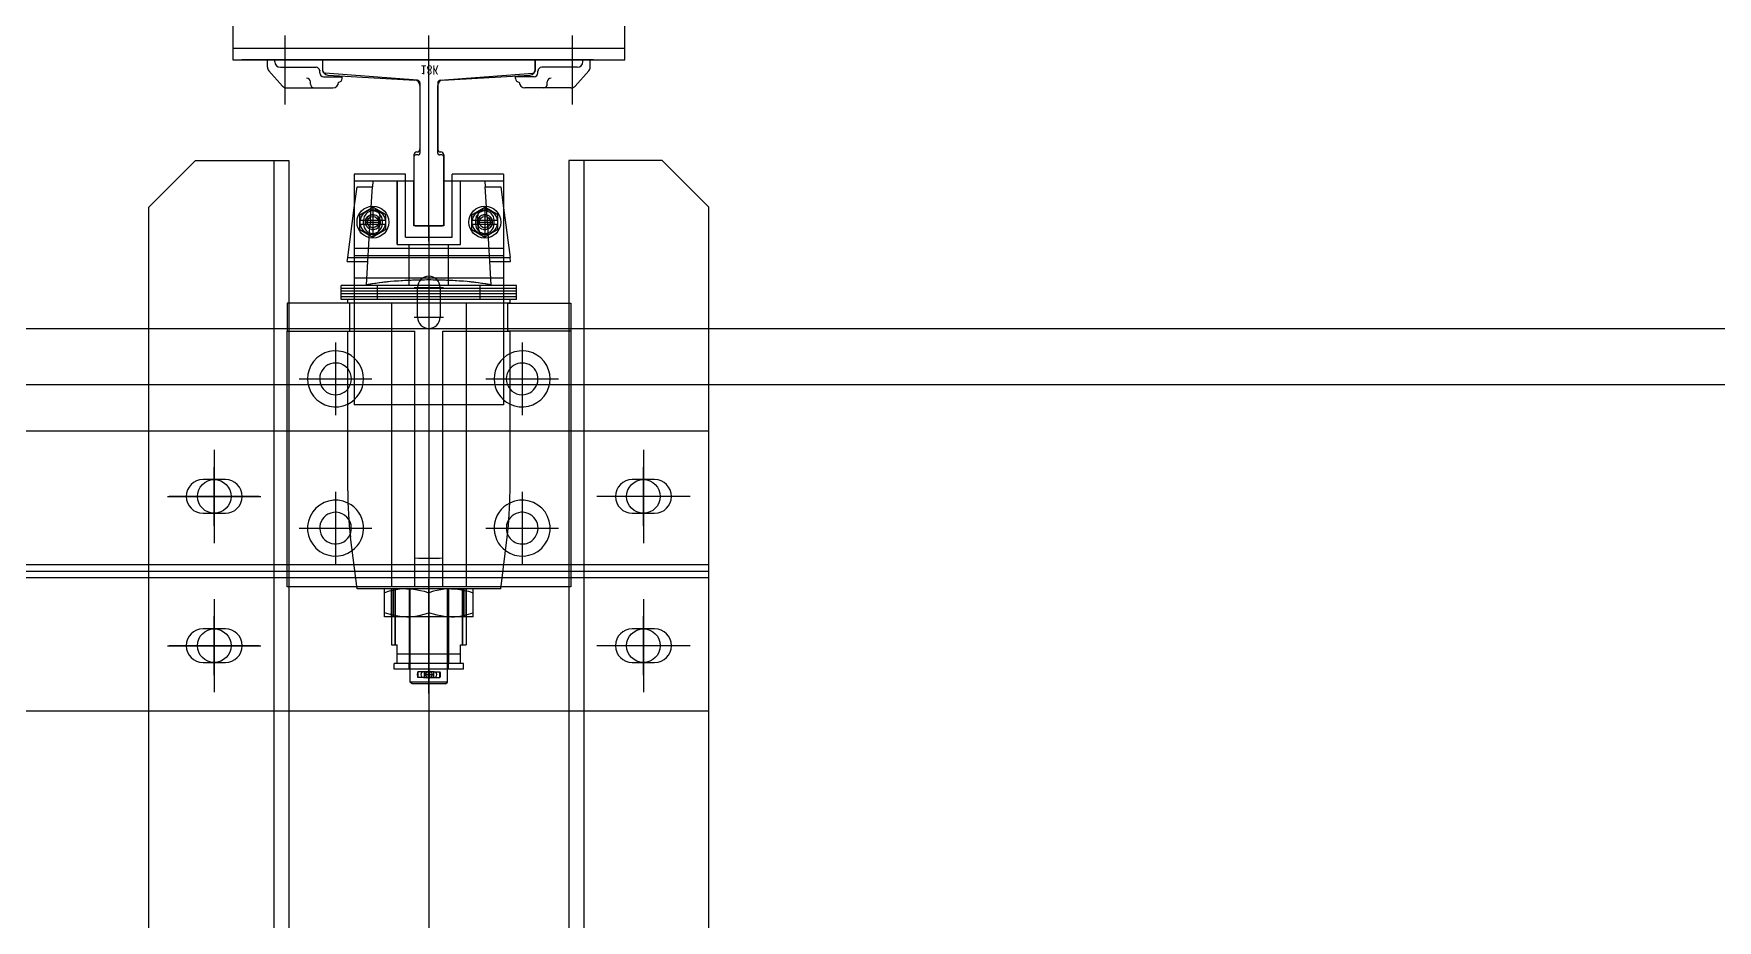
# Model space of a CAD drawing. Header units: millimetres. Extents: x -47382 to 204618, y -51045 to 127155.
# Drawn here: x 139389 to 140291, y 27585 to 28060 of the extents above; entities that cross this region are included whole.
import ezdxf

# ---------------------------------------------------------------- set-up
doc = ezdxf.new("R2010")
doc.units = ezdxf.units.MM
doc.header["$LTSCALE"] = 300
doc.header["$MEASUREMENT"] = 0
doc.layers.get('0').update_dxf_attribs({"linetype": 'CONTINUOUS'})
doc.layers.add('1', color=7, linetype='CONTINUOUS')
doc.layers.add('A-DETL-PEN8', color=8, linetype='CONTINUOUS')
doc.styles.get("Standard").update_dxf_attribs({"font": ''})
doc.styles.get('Standard').set_extended_font_data('DotumChe')

# ---------------------------------------------------------------- blocks, each defined once
blk = doc.blocks.new('G$C69974227')
at = {"layer": 'A-DETL-PEN8'}
for p, q in [((4565.27, 3749.44, 51500), (4565.27, 3674.44, 51500)), ((4775.27, 3674.44, 51500), (4775.27, 3749.44, 51500)), ((4593.27, 3650.45, 51500), (4593.27, 3687.48, 51500)), ((4670.27, 3577.29, 51500), (4670.27, 3687.48, 51500)), ((4747.27, 3650.45, 51500), (4747.27, 3687.48, 51500)), ((4775.27, 3680.44, 51500), (4565.27, 3680.44, 51500)), ((4565.27, 3674.44, 51500), (4775.27, 3674.44, 51500)), ((4582.05, 3674.44, 51500), (4570.02, 3674.44, 51500)), ((4758.49, 3674.44, 51500), (4582.05, 3674.44, 51500)), ((4583.74, 3670.57, 51500), (4583.74, 3674.43, 51500)), ((4587.75, 3673.43, 51500), (4587.75, 3674.43, 51500)), ((4613.27, 3674.44, 51500), (4613.27, 3669.27, 51500)), ((4613.27, 3674.44, 51500), (4613.27, 3668.78, 51500)), ((4727.27, 3674.44, 51500), (4613.27, 3674.44, 51500)), ((4727.27, 3674.44, 51500), (4727.27, 3668.78, 51500)), ((4727.27, 3669.27, 51500), (4727.27, 3674.44, 51500)), ((4752.79, 3673.43, 51500), (4752.79, 3674.43, 51500)), ((4756.8, 3670.57, 51500), (4756.8, 3674.43, 51500)), ((4758.49, 3674.44, 51500), (4770.52, 3674.44, 51500)), ((4591.87, 3660.39, 51500), (4584.51, 3668.56, 51500)), ((4590.76, 3670.42, 51500), (4609.8, 3670.42, 51500)), ((4611.77, 3668.83, 51500), (4611.77, 3668.78, 51500)), ((4611.81, 3667.41, 51500), (4611.81, 3668.42, 51500)), ((4613.81, 3665.41, 51500), (4623.84, 3665.41, 51500)), ((4664.16, 3663.54, 51500), (4614.63, 3667.28, 51500)), ((4616.1, 3666.28, 51500), (4662.69, 3663.6, 51500)), ((4623.84, 3664.41, 51500), (4623.84, 3665.41, 51500)), ((4676.38, 3663.54, 51500), (4725.91, 3667.28, 51500)), ((4677.85, 3663.6, 51500), (4724.44, 3666.28, 51500)), ((4726.73, 3665.41, 51500), (4716.7, 3665.41, 51500)), ((4716.7, 3664.41, 51500), (4716.7, 3665.41, 51500)), ((4728.73, 3667.41, 51500), (4728.73, 3668.42, 51500)), ((4728.77, 3668.83, 51500), (4728.77, 3668.78, 51500)), ((4749.78, 3670.42, 51500), (4730.74, 3670.42, 51500)), ((4748.67, 3660.39, 51500), (4756.03, 3668.56, 51500)), ((4594.1, 3659.39, 51500), (4618.82, 3659.39, 51500)), ((4606.8, 3661.4, 51500), (4606.8, 3662.57, 51500)), ((4665.52, 3662.04, 51500), (4665.52, 3626.69, 51500)), ((4665.52, 3660.61, 51500), (4665.52, 3624.44, 51500)), ((4675.02, 3662.04, 51500), (4675.02, 3626.69, 51500)), ((4675.02, 3624.44, 51500), (4675.02, 3660.61, 51500)), ((4746.44, 3659.39, 51500), (4721.72, 3659.39, 51500)), ((4733.74, 3661.4, 51500), (4733.74, 3662.57, 51500)), ((4520.27, 3595.44, 51500), (4545.27, 3620.44, 51500)), ((4545.27, 3620.44, 51500), (4595.27, 3620.44, 51500)), ((4587.27, 3620.44, 51500), (4587.27, 380.44, 51500)), ((4595.27, 3620.44, 51500), (4595.27, 380.44, 51500)), ((4662.27, 3623.44, 51500), (4662.27, 3586.44, 51500)), ((4662.27, 3622.44, 51500), (4662.27, 3586.44, 51500)), ((4664.52, 3623.44, 51500), (4663.27, 3623.44, 51500)), ((4677.27, 3623.44, 51500), (4676.02, 3623.44, 51500)), ((4678.27, 3623.44, 51500), (4678.27, 3586.44, 51500)), ((4678.27, 3586.44, 51500), (4678.27, 3622.44, 51500)), ((4745.27, 3620.44, 51500), (4745.27, 380.44, 51500)), ((4795.27, 3620.44, 51500), (4745.27, 3620.44, 51500)), ((4753.27, 3620.44, 51500), (4753.27, 380.44, 51500)), ((4820.27, 3595.44, 51500), (4795.27, 3620.44, 51500)), ((4630.27, 3613.24, 51500), (4630.27, 3573.24, 51500)), ((4657.77, 3613.24, 51500), (4630.27, 3613.24, 51500)), ((4657.77, 3609.44, 51500), (4630.27, 3609.44, 51500)), ((4640.27, 3609.44, 51500), (4640.08, 3606.44, 51500)), ((4653.27, 3609.44, 51500), (4640.27, 3609.44, 51500)), ((4653.27, 3609.44, 51500), (4653.27, 3575.44, 51500)), ((4657.77, 3609.44, 51500), (4653.27, 3609.44, 51500)), ((4653.27, 3575.44, 51500), (4653.27, 3609.44, 51500)), ((4657.77, 3579.44, 51500), (4657.77, 3613.24, 51500)), ((4662.27, 3609.44, 51500), (4657.77, 3609.44, 51500)), ((4662.27, 3585.44, 51500), (4662.27, 3609.44, 51500)), ((4678.27, 3609.44, 51500), (4678.27, 3585.44, 51500)), ((4682.77, 3609.44, 51500), (4678.27, 3609.44, 51500)), ((4710.27, 3613.24, 51500), (4682.77, 3613.24, 51500)), ((4682.77, 3579.44, 51500), (4682.77, 3613.24, 51500)), ((4687.27, 3609.44, 51500), (4682.77, 3609.44, 51500)), ((4710.27, 3609.44, 51500), (4682.77, 3609.44, 51500)), ((4700.27, 3609.44, 51500), (4687.27, 3609.44, 51500)), ((4687.27, 3575.44, 51500), (4687.27, 3609.44, 51500)), ((4687.27, 3575.44, 51500), (4687.27, 3609.44, 51500)), ((4700.27, 3609.44, 51500), (4700.46, 3606.44, 51500)), ((4710.27, 3613.24, 51500), (4710.27, 3573.24, 51500)), ((4630.27, 3595.04, 51500), (4631.77, 3606.44, 51500)), ((4631.77, 3606.44, 51500), (4640.08, 3606.44, 51500)), ((4639.07, 3590.19, 51500), (4640.08, 3606.44, 51500)), ((4700.46, 3606.44, 51500), (4708.77, 3606.44, 51500)), ((4701.47, 3590.19, 51500), (4700.46, 3606.44, 51500)), ((4708.77, 3606.44, 51500), (4710.27, 3595.04, 51500)), ((4520.27, 405.44, 51500), (4520.27, 3595.44, 51500)), ((4626.77, 3568.44, 51500), (4630.27, 3595.04, 51500)), ((4633.34, 3591.44, 51500), (4640.27, 3595.44, 51500)), ((4633.34, 3583.44, 51500), (4633.34, 3591.44, 51500)), ((4639.3, 3593.97, 51500), (4641.3, 3593.84, 51500)), ((4647.2, 3591.44, 51500), (4640.27, 3595.44, 51500)), ((4640.27, 3594.94, 51500), (4640.27, 3581.94, 51500)), ((4640.27, 3592.94, 51500), (4640.27, 3579.94, 51500)), ((4640.27, 3591.34, 51500), (4640.27, 3583.54, 51500)), ((4647.2, 3583.44, 51500), (4647.2, 3591.44, 51500)), ((4693.34, 3591.44, 51500), (4700.27, 3595.44, 51500)), ((4693.34, 3583.44, 51500), (4693.34, 3591.44, 51500)), ((4701.24, 3593.97, 51500), (4699.24, 3593.84, 51500)), ((4707.2, 3591.44, 51500), (4700.27, 3595.44, 51500)), ((4700.27, 3594.94, 51500), (4700.27, 3581.94, 51500)), ((4700.27, 3592.94, 51500), (4700.27, 3579.94, 51500)), ((4700.27, 3591.34, 51500), (4700.27, 3583.54, 51500)), ((4707.2, 3583.44, 51500), (4707.2, 3591.44, 51500)), ((4710.27, 3595.04, 51500), (4713.77, 3568.44, 51500)), ((4820.27, 405.44, 51500), (4820.27, 3595.44, 51500)), ((4633.34, 3583.44, 51500), (4640.27, 3579.44, 51500)), ((4633.77, 3588.44, 51500), (4646.77, 3588.44, 51500)), ((4633.77, 3586.44, 51500), (4646.77, 3586.44, 51500)), ((4635.27, 3586.44, 51500), (4635.27, 3588.44, 51500)), ((4636.37, 3587.44, 51500), (4644.17, 3587.44, 51500)), ((4637.58, 3566.4, 51500), (4638.73, 3584.86, 51500)), ((4638.68, 3584.07, 51500), (4638.8, 3585.98, 51500)), ((4638.99, 3588.98, 51500), (4638.8, 3585.98, 51500)), ((4638.99, 3588.98, 51500), (4639.07, 3590.19, 51500)), ((4647.2, 3583.44, 51500), (4640.27, 3579.44, 51500)), ((4643.67, 3583.68, 51500), (4643.79, 3585.67, 51500)), ((4643.98, 3588.67, 51500), (4643.79, 3585.67, 51500)), ((4643.98, 3588.67, 51500), (4644.11, 3590.66, 51500)), ((4645.27, 3588.44, 51500), (4645.27, 3586.44, 51500)), ((4678.27, 3585.44, 51500), (4662.27, 3585.44, 51500)), ((4677.27, 3585.44, 51500), (4663.27, 3585.44, 51500)), ((4663.27, 3585.44, 51500), (4670.27, 3585.44, 51500)), ((4670.27, 3585.44, 51500), (4670.27, 415.44, 51500)), ((4670.27, 3585.44, 51500), (4677.27, 3585.44, 51500)), ((4693.34, 3583.44, 51500), (4700.27, 3579.44, 51500)), ((4693.77, 3588.44, 51500), (4706.77, 3588.44, 51500)), ((4693.77, 3586.44, 51500), (4706.77, 3586.44, 51500)), ((4695.27, 3588.44, 51500), (4695.27, 3586.44, 51500)), ((4696.37, 3587.44, 51500), (4704.17, 3587.44, 51500)), ((4696.56, 3588.67, 51500), (4696.43, 3590.66, 51500)), ((4696.56, 3588.67, 51500), (4696.75, 3585.67, 51500)), ((4696.87, 3583.68, 51500), (4696.75, 3585.67, 51500)), ((4707.2, 3583.44, 51500), (4700.27, 3579.44, 51500)), ((4701.47, 3590.19, 51500), (4701.55, 3588.98, 51500)), ((4701.55, 3588.98, 51500), (4701.74, 3585.98, 51500)), ((4701.74, 3585.98, 51500), (4701.86, 3584.07, 51500)), ((4702.96, 3566.4, 51500), (4701.81, 3584.86, 51500)), ((4705.27, 3586.44, 51500), (4705.27, 3588.44, 51500)), ((4630.27, 3573.24, 51500), (4630.27, 3489.44, 51500)), ((4710.27, 3573.24, 51500), (4630.27, 3573.24, 51500)), ((4638.49, 3580.99, 51500), (4640.49, 3580.87, 51500)), ((4653.27, 3575.44, 51500), (4687.27, 3575.44, 51500)), ((4653.27, 3575.44, 51500), (4687.27, 3575.44, 51500)), ((4657.77, 3579.44, 51500), (4682.77, 3579.44, 51500)), ((4659.77, 3553.44, 51500), (4659.77, 3575.44, 51500)), ((4680.77, 3553.44, 51500), (4680.77, 3575.44, 51500)), ((4702.05, 3580.99, 51500), (4700.05, 3580.87, 51500)), ((4710.27, 3573.24, 51500), (4710.27, 3489.44, 51500)), ((4626.5, 3566.4, 51500), (4626.77, 3568.44, 51500)), ((4626.5, 3566.4, 51500), (4630.27, 3566.4, 51500)), ((4626.5, 3566.4, 51500), (4630.27, 3566.4, 51500)), ((4626.77, 3568.44, 51500), (4713.77, 3568.44, 51500)), ((4626.77, 3568.44, 51500), (4630.27, 3568.44, 51500)), ((4710.27, 3569.44, 51500), (4630.27, 3569.44, 51500)), ((4630.27, 3568.44, 51500), (4710.27, 3568.44, 51500)), ((4630.27, 3566.4, 51500), (4637.58, 3566.4, 51500)), ((4630.27, 3566.4, 51500), (4637.58, 3566.4, 51500)), ((4636.79, 3553.76, 51500), (4637.58, 3566.4, 51500)), ((4703.75, 3553.76, 51500), (4702.96, 3566.4, 51500)), ((4702.96, 3566.4, 51500), (4710.27, 3566.4, 51500)), ((4702.96, 3566.4, 51500), (4710.27, 3566.4, 51500)), ((4710.27, 3568.44, 51500), (4713.77, 3568.44, 51500)), ((4710.27, 3566.4, 51500), (4714.04, 3566.4, 51500)), ((4710.27, 3566.4, 51500), (4714.04, 3566.4, 51500)), ((4714.04, 3566.4, 51500), (4713.77, 3568.44, 51500)), ((4710.27, 3557.44, 51500), (4630.27, 3557.44, 51500)), ((4670.27, 3560.24, 51500), (4670.27, 3544.64, 51500)), ((4623.27, 3551.94, 51500), (4623.27, 3553.44, 51500)), ((4630.27, 3553.44, 51500), (4623.27, 3553.44, 51500)), ((4630.27, 3551.94, 51500), (4623.27, 3551.94, 51500)), ((4623.27, 3550.44, 51500), (4623.27, 3551.94, 51500)), ((4630.27, 3551.94, 51500), (4623.27, 3551.94, 51500)), ((4623.27, 3548.94, 51500), (4623.27, 3550.44, 51500)), ((4630.27, 3550.44, 51500), (4623.27, 3550.44, 51500)), ((4630.27, 3550.44, 51500), (4623.27, 3550.44, 51500)), ((4623.27, 3547.44, 51500), (4623.27, 3548.94, 51500)), ((4630.27, 3548.94, 51500), (4623.27, 3548.94, 51500)), ((4630.27, 3548.94, 51500), (4623.27, 3548.94, 51500)), ((4623.27, 3545.94, 51500), (4623.27, 3547.44, 51500)), ((4630.27, 3547.44, 51500), (4623.27, 3547.44, 51500)), ((4630.27, 3547.44, 51500), (4623.27, 3547.44, 51500)), ((4630.27, 3545.94, 51500), (4623.27, 3545.94, 51500)), ((4630.27, 3545.94, 51500), (4626.77, 3545.94, 51500)), ((4626.77, 3543.94, 51500), (4626.77, 3545.94, 51500)), ((4664.35, 3553.44, 51500), (4630.27, 3553.44, 51500)), ((4664.27, 3551.94, 51500), (4630.27, 3551.94, 51500)), ((4664.27, 3551.94, 51500), (4630.27, 3551.94, 51500)), ((4664.27, 3550.44, 51500), (4630.27, 3550.44, 51500)), ((4664.27, 3550.44, 51500), (4630.27, 3550.44, 51500)), ((4664.27, 3548.94, 51500), (4630.27, 3548.94, 51500)), ((4664.27, 3548.94, 51500), (4630.27, 3548.94, 51500)), ((4664.27, 3547.44, 51500), (4630.27, 3547.44, 51500)), ((4664.27, 3547.44, 51500), (4630.27, 3547.44, 51500)), ((4664.27, 3545.94, 51500), (4630.27, 3545.94, 51500)), ((4664.27, 3545.94, 51500), (4630.27, 3545.94, 51500)), ((4636.77, 3553.44, 51500), (4636.79, 3553.76, 51500)), ((4664.35, 3553.44, 51500), (4636.77, 3553.44, 51500)), ((4642.77, 3551.94, 51500), (4642.77, 3553.44, 51500)), ((4642.77, 3550.44, 51500), (4642.77, 3551.94, 51500)), ((4642.77, 3548.94, 51500), (4642.77, 3550.44, 51500)), ((4642.77, 3547.44, 51500), (4642.77, 3548.94, 51500)), ((4642.77, 3545.94, 51500), (4642.77, 3547.44, 51500)), ((4662.47, 3552.44, 51500), (4678.07, 3552.44, 51500)), ((4664.27, 3536.44, 51500), (4664.27, 3552.44, 51500)), ((4676.27, 3551.94, 51500), (4664.27, 3551.94, 51500)), ((4676.27, 3551.94, 51500), (4664.27, 3551.94, 51500)), ((4676.27, 3550.44, 51500), (4664.27, 3550.44, 51500)), ((4676.27, 3550.44, 51500), (4664.27, 3550.44, 51500)), ((4676.27, 3548.94, 51500), (4664.27, 3548.94, 51500)), ((4676.27, 3548.94, 51500), (4664.27, 3548.94, 51500)), ((4676.27, 3547.44, 51500), (4664.27, 3547.44, 51500)), ((4676.27, 3547.44, 51500), (4664.27, 3547.44, 51500)), ((4676.27, 3545.94, 51500), (4664.27, 3545.94, 51500)), ((4676.27, 3545.94, 51500), (4664.27, 3545.94, 51500)), ((4676.19, 3553.44, 51500), (4664.35, 3553.44, 51500)), ((4676.19, 3553.44, 51500), (4664.35, 3553.44, 51500)), ((4710.27, 3553.44, 51500), (4676.19, 3553.44, 51500)), ((4703.77, 3553.44, 51500), (4676.19, 3553.44, 51500)), ((4676.27, 3552.44, 51500), (4676.27, 3536.44, 51500)), ((4710.27, 3551.94, 51500), (4676.27, 3551.94, 51500)), ((4710.27, 3551.94, 51500), (4676.27, 3551.94, 51500)), ((4710.27, 3550.44, 51500), (4676.27, 3550.44, 51500)), ((4710.27, 3550.44, 51500), (4676.27, 3550.44, 51500)), ((4710.27, 3548.94, 51500), (4676.27, 3548.94, 51500)), ((4710.27, 3548.94, 51500), (4676.27, 3548.94, 51500)), ((4710.27, 3547.44, 51500), (4676.27, 3547.44, 51500)), ((4710.27, 3547.44, 51500), (4676.27, 3547.44, 51500)), ((4691.12, 3545.94, 51500), (4676.27, 3545.94, 51500)), ((4710.27, 3545.94, 51500), (4676.27, 3545.94, 51500)), ((4710.27, 3545.94, 51500), (4691.12, 3545.94, 51500)), ((4697.77, 3551.94, 51500), (4697.77, 3553.44, 51500)), ((4697.77, 3550.44, 51500), (4697.77, 3551.94, 51500)), ((4697.77, 3548.94, 51500), (4697.77, 3550.44, 51500)), ((4697.77, 3547.44, 51500), (4697.77, 3548.94, 51500)), ((4697.77, 3545.94, 51500), (4697.77, 3547.44, 51500)), ((4703.77, 3553.44, 51500), (4703.75, 3553.76, 51500)), ((4717.27, 3553.44, 51500), (4710.27, 3553.44, 51500)), ((4717.27, 3551.94, 51500), (4710.27, 3551.94, 51500)), ((4717.27, 3551.94, 51500), (4710.27, 3551.94, 51500)), ((4717.27, 3550.44, 51500), (4710.27, 3550.44, 51500)), ((4717.27, 3550.44, 51500), (4710.27, 3550.44, 51500)), ((4717.27, 3548.94, 51500), (4710.27, 3548.94, 51500)), ((4717.27, 3548.94, 51500), (4710.27, 3548.94, 51500)), ((4717.27, 3547.44, 51500), (4710.27, 3547.44, 51500)), ((4717.27, 3547.44, 51500), (4710.27, 3547.44, 51500)), ((4713.77, 3545.94, 51500), (4710.27, 3545.94, 51500)), ((4717.27, 3545.94, 51500), (4710.27, 3545.94, 51500)), ((4713.77, 3543.94, 51500), (4713.77, 3545.94, 51500)), ((4717.27, 3551.94, 51500), (4717.27, 3553.44, 51500)), ((4717.27, 3550.44, 51500), (4717.27, 3551.94, 51500)), ((4717.27, 3548.94, 51500), (4717.27, 3550.44, 51500)), ((4717.27, 3547.44, 51500), (4717.27, 3548.94, 51500)), ((4717.27, 3545.94, 51500), (4717.27, 3547.44, 51500)), ((4594.27, 3543.94, 51500), (4594.27, 3528.94, 51500)), ((4627.93, 3543.94, 51500), (4594.27, 3543.94, 51500)), ((4649.41, 3543.94, 51500), (4626.77, 3543.94, 51500)), ((4627.93, 3528.94, 51500), (4627.93, 3543.94, 51500)), ((4627.93, 3543.94, 51500), (4627.93, 3543.94, 51500)), ((4627.93, 3528.94, 51500), (4627.93, 3543.94, 51500)), ((4713.77, 3543.94, 51500), (4649.41, 3543.94, 51500)), ((4650.27, 3543.94, 51500), (4650.27, 3391.94, 51500)), ((4670.27, 3544.24, 51500), (4670.27, 3528.64, 51500)), ((4690.27, 3543.94, 51500), (4690.27, 3391.94, 51500)), ((4712.6, 3528.94, 51500), (4712.6, 3543.94, 51500)), ((4712.61, 3543.94, 51500), (4712.6, 3543.94, 51500)), ((4712.61, 3543.94, 51500), (4746.27, 3543.94, 51500)), ((4712.61, 3528.94, 51500), (4712.61, 3543.94, 51500)), ((4746.27, 3543.94, 51500), (4746.27, 3528.94, 51500)), ((1120.27, 3530.44, 51500), (6349.27, 3530.44, 51500)), ((4594.27, 3528.94, 51500), (4627.93, 3528.94, 51500)), ((4594.27, 3391.94, 51500), (4594.27, 3528.94, 51500)), ((4626.77, 3528.94, 51500), (4649.41, 3528.94, 51500)), ((4626.77, 3443.39, 51500), (4626.77, 3528.94, 51500)), ((4627.93, 3528.94, 51500), (4627.93, 3528.94, 51500)), ((4649.41, 3528.94, 51500), (4662.77, 3528.94, 51500)), ((4662.47, 3536.44, 51500), (4678.07, 3536.44, 51500)), ((4662.77, 3443.39, 51500), (4662.77, 3528.94, 51500)), ((4670.27, 3530.44, 51500), (4670.27, 470.44, 51500)), ((4677.77, 3528.94, 51500), (4713.77, 3528.94, 51500)), ((4677.77, 3443.39, 51500), (4677.77, 3528.94, 51500)), ((4712.61, 3528.94, 51500), (4712.6, 3528.94, 51500)), ((4746.27, 3528.94, 51500), (4712.61, 3528.94, 51500)), ((4713.77, 3443.39, 51500), (4713.77, 3528.94, 51500)), ((4746.27, 3528.94, 51500), (4746.27, 3391.94, 51500)), ((4620.27, 3522.94, 51500), (4620.27, 3483.94, 51500)), ((4720.27, 3522.94, 51500), (4720.27, 3483.94, 51500)), ((4600.77, 3503.44, 51500), (4639.77, 3503.44, 51500)), ((4700.77, 3503.44, 51500), (4739.77, 3503.44, 51500)), ((1320.27, 3500.44, 51500), (6320.27, 3500.44, 51500)), ((4710.27, 3489.44, 51500), (4630.27, 3489.44, 51500)), ((4820.27, 3475.44, 51500), (2420.27, 3475.44, 51500)), ((4820.27, 3325.44, 51500), (4820.27, 3475.44, 51500)), ((4555.27, 3465.44, 51500), (4555.27, 3415.44, 51500)), ((4785.27, 3465.44, 51500), (4785.27, 3415.44, 51500)), ((4555.27, 3424.7, 51500), (4555.27, 3456.18, 51500)), ((4785.27, 3424.7, 51500), (4785.27, 3456.18, 51500)), ((4561.27, 3449.44, 51500), (4549.27, 3449.44, 51500)), ((4791.27, 3449.44, 51500), (4779.27, 3449.44, 51500)), ((4530.27, 3440.44, 51500), (4580.27, 3440.44, 51500)), ((4579.42, 3440.44, 51500), (4531.12, 3440.44, 51500)), ((4620.27, 3442.94, 51500), (4620.27, 3403.94, 51500)), ((4662.77, 3418.58, 51500), (4662.77, 3443.39, 51500)), ((4677.77, 3418.58, 51500), (4677.77, 3443.39, 51500)), ((4720.27, 3442.94, 51500), (4720.27, 3403.94, 51500)), ((4810.27, 3440.44, 51500), (4760.27, 3440.44, 51500)), ((4809.42, 3440.44, 51500), (4761.12, 3440.44, 51500)), ((4549.27, 3431.44, 51500), (4561.27, 3431.44, 51500)), ((4779.27, 3431.44, 51500), (4791.27, 3431.44, 51500)), ((4600.77, 3423.44, 51500), (4639.77, 3423.44, 51500)), ((4700.77, 3423.44, 51500), (4739.77, 3423.44, 51500)), ((4631.77, 3390.94, 51500), (4628.31, 3418.58, 51500)), ((4662.77, 3407.48, 51500), (4662.77, 3418.58, 51500)), ((4677.77, 3407.48, 51500), (4677.77, 3418.58, 51500)), ((4708.77, 3390.94, 51500), (4712.23, 3418.58, 51500)), ((2420.27, 3403.94, 51500), (4820.27, 3403.94, 51500)), ((4662.77, 3391.94, 51500), (4662.77, 3407.48, 51500)), ((4677.77, 3391.94, 51500), (4677.77, 3407.48, 51500)), ((2420.27, 3400.44, 51500), (4820.27, 3400.44, 51500)), ((2420.27, 3396.94, 51500), (4820.27, 3396.94, 51500)), ((4670.27, 3334.84, 51500), (4670.27, 3396.04, 51500)), ((4555.27, 3385.44, 51500), (4555.27, 3335.44, 51500)), ((4631.64, 3391.94, 51500), (4594.27, 3391.94, 51500)), ((4662.77, 3391.94, 51500), (4631.64, 3391.94, 51500)), ((4688.73, 3390.94, 51500), (4631.77, 3390.94, 51500)), ((4658.36, 3390.94, 51500), (4646.45, 3390.94, 51500)), ((4646.45, 3388.81, 51500), (4646.45, 3390.94, 51500)), ((4649.01, 3389.59, 51500), (4646.45, 3388.81, 51500)), ((4649.01, 3389.59, 51500), (4646.45, 3388.81, 51500)), ((4646.45, 3378.07, 51500), (4646.45, 3388.81, 51500)), ((4650.91, 3390.07, 51500), (4649.01, 3389.59, 51500)), ((4650.91, 3390.07, 51500), (4649.01, 3389.59, 51500)), ((4690.27, 3390.94, 51500), (4650.27, 3390.94, 51500)), ((4650.27, 3390.94, 51500), (4650.27, 3375.94, 51500)), ((4650.27, 3375.94, 51500), (4650.27, 3390.94, 51500)), ((4652.8, 3390.45, 51500), (4650.91, 3390.07, 51500)), ((4652.8, 3390.45, 51500), (4650.91, 3390.07, 51500)), ((4651.27, 3375.94, 51500), (4651.27, 3390.94, 51500)), ((4652.27, 3390.94, 51500), (4652.27, 3375.94, 51500)), ((4652.27, 3360.94, 51500), (4652.27, 3390.94, 51500)), ((4654.66, 3390.72, 51500), (4652.8, 3390.45, 51500)), ((4654.66, 3390.72, 51500), (4652.8, 3390.45, 51500)), ((4656.52, 3390.88, 51500), (4654.66, 3390.72, 51500)), ((4656.52, 3390.88, 51500), (4654.66, 3390.72, 51500)), ((4658.36, 3390.94, 51500), (4656.52, 3390.88, 51500)), ((4658.36, 3390.94, 51500), (4656.52, 3390.88, 51500)), ((4658.36, 3390.94, 51500), (4660.21, 3390.88, 51500)), ((4658.36, 3390.94, 51500), (4660.21, 3390.88, 51500)), ((4682.18, 3390.94, 51500), (4658.36, 3390.94, 51500)), ((4659.77, 3390.94, 51500), (4659.77, 3350.94, 51500)), ((4660.21, 3390.88, 51500), (4662.06, 3390.72, 51500)), ((4660.21, 3390.88, 51500), (4662.06, 3390.72, 51500)), ((4675.06, 3390.94, 51500), (4660.27, 3390.94, 51500)), ((4660.27, 3347.94, 51500), (4660.27, 3390.94, 51500)), ((4662.06, 3390.72, 51500), (4663.93, 3390.45, 51500)), ((4662.06, 3390.72, 51500), (4663.93, 3390.45, 51500)), ((4677.77, 3391.94, 51500), (4662.77, 3391.94, 51500)), ((4663.93, 3390.45, 51500), (4665.81, 3390.07, 51500)), ((4663.93, 3390.45, 51500), (4665.81, 3390.07, 51500)), ((4665.81, 3390.07, 51500), (4667.71, 3389.59, 51500)), ((4665.81, 3390.07, 51500), (4667.71, 3389.59, 51500)), ((4667.71, 3389.59, 51500), (4670.27, 3388.81, 51500)), ((4667.71, 3389.59, 51500), (4670.27, 3388.81, 51500)), ((4672.83, 3389.59, 51500), (4670.27, 3388.81, 51500)), ((4672.83, 3389.59, 51500), (4670.27, 3388.81, 51500)), ((4670.27, 3378.07, 51500), (4670.27, 3388.81, 51500)), ((4670.27, 3378.07, 51500), (4670.27, 3388.81, 51500)), ((4674.73, 3390.07, 51500), (4672.83, 3389.59, 51500)), ((4674.73, 3390.07, 51500), (4672.83, 3389.59, 51500)), ((4676.61, 3390.45, 51500), (4674.73, 3390.07, 51500)), ((4676.61, 3390.45, 51500), (4674.73, 3390.07, 51500)), ((4680.27, 3390.94, 51500), (4675.06, 3390.94, 51500)), ((4678.48, 3390.72, 51500), (4676.61, 3390.45, 51500)), ((4678.48, 3390.72, 51500), (4676.61, 3390.45, 51500)), ((4708.89, 3391.94, 51500), (4677.77, 3391.94, 51500)), ((4680.33, 3390.88, 51500), (4678.48, 3390.72, 51500)), ((4680.33, 3390.88, 51500), (4678.48, 3390.72, 51500)), ((4680.27, 3347.94, 51500), (4680.27, 3390.94, 51500)), ((4682.18, 3390.94, 51500), (4680.33, 3390.88, 51500)), ((4682.18, 3390.94, 51500), (4680.33, 3390.88, 51500)), ((4680.77, 3390.94, 51500), (4680.77, 3350.94, 51500)), ((4682.18, 3390.94, 51500), (4684.02, 3390.88, 51500)), ((4682.18, 3390.94, 51500), (4684.02, 3390.88, 51500)), ((4694.09, 3390.94, 51500), (4682.18, 3390.94, 51500)), ((4684.02, 3390.88, 51500), (4685.88, 3390.72, 51500)), ((4684.02, 3390.88, 51500), (4685.88, 3390.72, 51500)), ((4685.88, 3390.72, 51500), (4687.74, 3390.45, 51500)), ((4685.88, 3390.72, 51500), (4687.74, 3390.45, 51500)), ((4687.74, 3390.45, 51500), (4689.63, 3390.07, 51500)), ((4687.74, 3390.45, 51500), (4689.63, 3390.07, 51500)), ((4688.27, 3360.94, 51500), (4688.27, 3390.94, 51500)), ((4688.27, 3390.94, 51500), (4688.27, 3375.94, 51500)), ((4708.77, 3390.94, 51500), (4688.73, 3390.94, 51500)), ((4689.27, 3375.94, 51500), (4689.27, 3390.94, 51500)), ((4689.63, 3390.07, 51500), (4691.53, 3389.59, 51500)), ((4689.63, 3390.07, 51500), (4691.53, 3389.59, 51500)), ((4690.27, 3390.94, 51500), (4690.27, 3375.94, 51500)), ((4690.27, 3375.94, 51500), (4690.27, 3390.94, 51500)), ((4691.53, 3389.59, 51500), (4694.09, 3388.81, 51500)), ((4691.53, 3389.59, 51500), (4694.09, 3388.81, 51500)), ((4694.09, 3388.81, 51500), (4694.09, 3390.94, 51500)), ((4694.09, 3378.07, 51500), (4694.09, 3388.81, 51500)), ((4746.27, 3391.94, 51500), (4708.89, 3391.94, 51500)), ((4785.27, 3385.44, 51500), (4785.27, 3335.44, 51500)), ((4555.27, 3344.7, 51500), (4555.27, 3376.18, 51500)), ((4649.01, 3377.28, 51500), (4646.45, 3378.07, 51500)), ((4649.01, 3377.28, 51500), (4646.45, 3378.07, 51500)), ((4646.45, 3375.94, 51500), (4646.45, 3378.07, 51500)), ((4658.36, 3375.94, 51500), (4646.45, 3375.94, 51500)), ((4650.91, 3376.81, 51500), (4649.01, 3377.28, 51500)), ((4650.91, 3376.81, 51500), (4649.01, 3377.28, 51500)), ((4650.27, 3375.94, 51500), (4650.27, 3360.94, 51500)), ((4652.8, 3376.43, 51500), (4650.91, 3376.81, 51500)), ((4652.8, 3376.43, 51500), (4650.91, 3376.81, 51500)), ((4652.27, 3375.94, 51500), (4652.27, 3360.94, 51500)), ((4654.66, 3376.16, 51500), (4652.8, 3376.43, 51500)), ((4654.66, 3376.16, 51500), (4652.8, 3376.43, 51500)), ((4656.52, 3375.99, 51500), (4654.66, 3376.16, 51500)), ((4656.52, 3375.99, 51500), (4654.66, 3376.16, 51500)), ((4658.36, 3375.94, 51500), (4656.52, 3375.99, 51500)), ((4658.36, 3375.94, 51500), (4656.52, 3375.99, 51500)), ((4658.36, 3375.94, 51500), (4660.21, 3375.99, 51500)), ((4658.36, 3375.94, 51500), (4660.21, 3375.99, 51500)), ((4682.18, 3375.94, 51500), (4658.36, 3375.94, 51500)), ((4660.21, 3375.99, 51500), (4662.06, 3376.16, 51500)), ((4660.21, 3375.99, 51500), (4662.06, 3376.16, 51500)), ((4662.06, 3376.16, 51500), (4663.93, 3376.43, 51500)), ((4662.06, 3376.16, 51500), (4663.93, 3376.43, 51500)), ((4663.93, 3376.43, 51500), (4665.81, 3376.81, 51500)), ((4663.93, 3376.43, 51500), (4665.81, 3376.81, 51500)), ((4665.81, 3376.81, 51500), (4667.71, 3377.28, 51500)), ((4665.81, 3376.81, 51500), (4667.71, 3377.28, 51500)), ((4667.71, 3377.28, 51500), (4670.27, 3378.07, 51500)), ((4667.71, 3377.28, 51500), (4670.27, 3378.07, 51500)), ((4672.83, 3377.28, 51500), (4670.27, 3378.07, 51500)), ((4672.83, 3377.28, 51500), (4670.27, 3378.07, 51500)), ((4674.73, 3376.81, 51500), (4672.83, 3377.28, 51500)), ((4674.73, 3376.81, 51500), (4672.83, 3377.28, 51500)), ((4676.61, 3376.43, 51500), (4674.73, 3376.81, 51500)), ((4676.61, 3376.43, 51500), (4674.73, 3376.81, 51500)), ((4678.48, 3376.16, 51500), (4676.61, 3376.43, 51500)), ((4678.48, 3376.16, 51500), (4676.61, 3376.43, 51500)), ((4680.33, 3375.99, 51500), (4678.48, 3376.16, 51500)), ((4680.33, 3375.99, 51500), (4678.48, 3376.16, 51500)), ((4682.18, 3375.94, 51500), (4680.33, 3375.99, 51500)), ((4682.18, 3375.94, 51500), (4680.33, 3375.99, 51500)), ((4682.18, 3375.94, 51500), (4684.02, 3375.99, 51500)), ((4682.18, 3375.94, 51500), (4684.02, 3375.99, 51500)), ((4694.09, 3375.94, 51500), (4682.18, 3375.94, 51500)), ((4684.02, 3375.99, 51500), (4685.88, 3376.16, 51500)), ((4684.02, 3375.99, 51500), (4685.88, 3376.16, 51500)), ((4685.88, 3376.16, 51500), (4687.74, 3376.43, 51500)), ((4685.88, 3376.16, 51500), (4687.74, 3376.43, 51500)), ((4687.74, 3376.43, 51500), (4689.63, 3376.81, 51500)), ((4687.74, 3376.43, 51500), (4689.63, 3376.81, 51500)), ((4688.27, 3375.94, 51500), (4688.27, 3360.94, 51500)), ((4689.63, 3376.81, 51500), (4691.53, 3377.28, 51500)), ((4689.63, 3376.81, 51500), (4691.53, 3377.28, 51500)), ((4690.27, 3375.94, 51500), (4690.27, 3360.94, 51500)), ((4691.53, 3377.28, 51500), (4694.09, 3378.07, 51500)), ((4691.53, 3377.28, 51500), (4694.09, 3378.07, 51500)), ((4694.09, 3375.94, 51500), (4694.09, 3378.07, 51500)), ((4785.27, 3344.7, 51500), (4785.27, 3376.18, 51500)), ((4561.27, 3369.44, 51500), (4549.27, 3369.44, 51500)), ((4791.27, 3369.44, 51500), (4779.27, 3369.44, 51500)), ((4530.27, 3360.44, 51500), (4580.27, 3360.44, 51500)), ((4579.42, 3360.44, 51500), (4531.12, 3360.44, 51500)), ((4650.27, 3360.94, 51500), (4653.27, 3360.94, 51500)), ((4653.27, 3350.94, 51500), (4653.27, 3360.94, 51500)), ((4687.27, 3360.94, 51500), (4690.27, 3360.94, 51500)), ((4687.27, 3350.94, 51500), (4687.27, 3360.94, 51500)), ((4810.27, 3360.44, 51500), (4760.27, 3360.44, 51500)), ((4809.42, 3360.44, 51500), (4761.12, 3360.44, 51500)), ((4549.27, 3351.44, 51500), (4561.27, 3351.44, 51500)), ((4651.77, 3347.94, 51500), (4651.77, 3350.94, 51500)), ((4688.77, 3350.94, 51500), (4651.77, 3350.94, 51500)), ((4688.77, 3347.94, 51500), (4651.77, 3347.94, 51500)), ((4654.47, 3355.94, 51500), (4653.27, 3355.94, 51500)), ((4686.07, 3355.94, 51500), (4653.27, 3355.94, 51500)), ((4687.27, 3355.94, 51500), (4653.27, 3355.94, 51500)), ((4687.27, 3350.94, 51500), (4653.27, 3350.94, 51500)), ((4687.27, 3355.94, 51500), (4654.47, 3355.94, 51500)), ((4659.77, 3347.94, 51500), (4659.77, 3350.94, 51500)), ((4660.27, 3340.94, 51500), (4660.27, 3347.94, 51500)), ((4680.27, 3340.94, 51500), (4680.27, 3347.94, 51500)), ((4680.77, 3347.94, 51500), (4680.77, 3350.94, 51500)), ((4687.27, 3355.94, 51500), (4686.07, 3355.94, 51500)), ((4688.77, 3347.94, 51500), (4688.77, 3350.94, 51500)), ((4779.27, 3351.44, 51500), (4791.27, 3351.44, 51500)), ((4665.48, 3340.94, 51500), (4660.27, 3340.94, 51500)), ((4675.06, 3340.94, 51500), (4660.27, 3340.94, 51500)), ((4661.27, 3339.94, 51500), (4660.27, 3340.94, 51500)), ((4674.58, 3339.94, 51500), (4661.27, 3339.94, 51500)), ((4667.47, 3346.44, 51500), (4664.4, 3346.44, 51500)), ((4667.47, 3343.44, 51500), (4664.4, 3343.44, 51500)), ((4664.47, 3343.44, 51500), (4664.47, 3346.44, 51500)), ((4680.27, 3340.94, 51500), (4665.48, 3340.94, 51500)), ((4670.27, 3346.44, 51500), (4667.47, 3346.44, 51500)), ((4667.47, 3343.44, 51500), (4670.27, 3343.44, 51500)), ((4667.77, 3346.44, 51500), (4667.77, 3343.44, 51500)), ((4668, 3346.44, 51500), (4667.77, 3346.44, 51500)), ((4667.99, 3344.94, 51500), (4672.54, 3344.94, 51500)), ((4668, 3346.44, 51500), (4669.72, 3346.44, 51500)), ((4668, 3343.44, 51500), (4669.72, 3343.44, 51500)), ((4668.02, 3344.94, 51500), (4671.92, 3344.94, 51500)), ((4668.62, 3344.94, 51500), (4672.52, 3344.94, 51500)), ((4669.97, 3346.89, 51500), (4669.97, 3342.99, 51500)), ((4670.27, 3347.21, 51500), (4670.27, 3342.66, 51500)), ((4670.27, 3343.44, 51500), (4670.27, 3346.44, 51500)), ((4670.27, 3343.44, 51500), (4670.27, 3346.44, 51500)), ((4673.07, 3346.44, 51500), (4670.27, 3346.44, 51500)), ((4670.27, 3343.44, 51500), (4673.07, 3343.44, 51500)), ((4670.57, 3346.89, 51500), (4670.57, 3342.99, 51500)), ((4672.54, 3346.44, 51500), (4670.82, 3346.44, 51500)), ((4672.54, 3343.44, 51500), (4670.82, 3343.44, 51500)), ((4672.54, 3343.44, 51500), (4672.77, 3343.44, 51500)), ((4672.77, 3346.44, 51500), (4672.77, 3343.44, 51500)), ((4673.07, 3346.44, 51500), (4676.14, 3346.44, 51500)), ((4673.07, 3343.44, 51500), (4676.14, 3343.44, 51500)), ((4679.27, 3339.94, 51500), (4674.58, 3339.94, 51500)), ((4680.27, 3340.94, 51500), (4675.06, 3340.94, 51500)), ((4676.07, 3343.44, 51500), (4676.07, 3346.44, 51500)), ((4679.27, 3339.94, 51500), (4680.27, 3340.94, 51500)), ((2420.27, 3325.44, 51500), (4820.27, 3325.44, 51500))]:
    blk.add_line(p, q, dxfattribs=at)
for centre, radius in [((4640.27, 3587.44, 51500), 8.5), ((4640.27, 3587.44, 51500), 6.75), ((4640.27, 3587.44, 51500), 4), ((4700.27, 3587.44, 51500), 8.5), ((4700.27, 3587.44, 51500), 6.75), ((4700.27, 3587.44, 51500), 4), ((4640.27, 3587.44, 51500), 3), ((4640.27, 3587.44, 51500), 3), ((4640.27, 3587.44, 51500), 3), ((4700.27, 3587.44, 51500), 3), ((4700.27, 3587.44, 51500), 3), ((4700.27, 3587.44, 51500), 3), ((4555.27, 3440.44, 51500), 9), ((4785.27, 3440.44, 51500), 9), ((4555.27, 3360.44, 51500), 9), ((4785.27, 3360.44, 51500), 9)]:
    blk.add_circle(centre, radius, dxfattribs=at)
for centre, radius, start, end in [((4590.76, 3673.43, 51500), 3.01, 180, 270), ((4749.78, 3673.43, 51500), 3.01, 270, 0), ((4586.75, 3670.57, 51500), 3.01, 180, 221.98721), ((4604.79, 3662.57, 51500), 2.01, 0, 90), ((4609.8, 3668.42, 51500), 2.01, 0, 90), ((4613.81, 3667.41, 51500), 2.01, 180, 270), ((4616.27, 3669.27, 51500), 3, 180, 266.7139), ((4614.77, 3668.78, 51500), 1.5, 180, 264.49452), ((4621.83, 3664.41, 51500), 2.01, 270, 0), ((4662.52, 3660.61, 51500), 3, 0, 86.7139), ((4664.02, 3662.04, 51500), 1.5, 0, 84.49452), ((4678.02, 3660.61, 51500), 3, 93.2861, 180), ((4676.52, 3662.04, 51500), 1.5, 95.50548, 180), ((4718.71, 3664.41, 51500), 2.01, 180, 270), ((4724.27, 3669.27, 51500), 3, 273.2861, 0), ((4725.77, 3668.78, 51500), 1.5, 275.50548, 0), ((4726.73, 3667.41, 51500), 2.01, 270, 0), ((4730.74, 3668.42, 51500), 2.01, 90, 180), ((4735.75, 3662.57, 51500), 2.01, 90, 180), ((4753.79, 3670.57, 51500), 3.01, 318.01279, 0), ((4594.1, 3662.4, 51500), 3.01, 221.98721, 270), ((4608.8, 3661.4, 51500), 2.01, 180, 270), ((4618.82, 3662.4, 51500), 3.01, 270, 0), ((4721.72, 3662.4, 51500), 3.01, 180, 270), ((4731.74, 3661.4, 51500), 2.01, 270, 0), ((4746.44, 3662.4, 51500), 3.01, 270, 318.01279), ((4663.89, 3623.44, 51500), 1.62, 90, 180), ((4663.27, 3622.44, 51500), 1, 90, 180), ((4663.89, 3626.69, 51500), 1.62, 270, 0), ((4664.52, 3624.44, 51500), 1, 270, 0), ((4676.64, 3626.69, 51500), 1.62, 180, 270), ((4676.02, 3624.44, 51500), 1, 180, 270), ((4676.64, 3623.44, 51500), 1.62, 0, 90), ((4677.27, 3622.44, 51500), 1, 0, 90), ((4640.27, 3588.44, 51500), 5, 360, 180), ((4640.27, 3587.44, 51500), 4, 259.99999, 190.00001), ((4641.11, 3590.85, 51500), 3, 356.42366, 86.42367), ((4700.27, 3588.44, 51500), 5, 360, 180), ((4700.27, 3587.44, 51500), 4, 259.99999, 190.00001), ((4699.43, 3590.85, 51500), 3, 93.57633, 183.57634), ((4640.27, 3586.44, 51500), 5, 180, 360), ((4640.68, 3583.86, 51500), 3, 266.42366, 356.42366), ((4663.27, 3586.44, 51500), 1, 180, 270), ((4663.27, 3586.44, 51500), 1, 180, 270), ((4677.27, 3586.44, 51500), 1, 270, 0), ((4677.27, 3586.44, 51500), 1, 270, 0), ((4700.27, 3586.44, 51500), 5, 180, 360), ((4699.86, 3583.86, 51500), 3, 183.57634, 273.57634), ((4700.27, 3587.44, 51500), 3, 241.3509, 249.92928), ((4670.27, 3552.44, 51500), 6, 360, 180), ((4670.27, 3301.58, 51500), 254.86, 88.98635, 91.01341), ((4670.27, 3536.44, 51500), 6, 180, 360), ((4620.27, 3503.44, 51500), 15, 64.32109, 295.67891), ((4620.27, 3503.44, 51500), 8.5, 118.64789, 319.87988), ((4620.27, 3503.44, 51500), 8.5, 40.12012, 118.64789), ((4620.27, 3503.44, 51500), 15, 295.67891, 64.32109), ((4720.27, 3503.44, 51500), 15, 115.67967, 244.32032), ((4720.27, 3503.44, 51500), 15, 244.32032, 115.67967), ((4720.27, 3503.44, 51500), 8.5, 298.64788, 139.88178), ((4620.27, 3503.44, 51500), 8.5, 319.87988, 40.12012), ((4720.27, 3503.44, 51500), 8.5, 139.88178, 220.11822), ((4720.27, 3503.44, 51500), 8.5, 220.11822, 298.64788), ((4549.27, 3440.44, 51500), 9, 90, 270), ((4561.27, 3440.44, 51500), 9, 270, 90), ((4779.27, 3440.44, 51500), 9, 90, 270), ((4791.27, 3440.44, 51500), 9, 270, 90), ((4620.27, 3423.44, 51500), 15, 63.87464, 306.59709), ((4826.77, 3443.39, 51500), 200, 180, 187.12502), ((4720.27, 3423.44, 51500), 15, 233.40213, 116.12613), ((4513.77, 3443.39, 51500), 200, 352.87498, 360), ((4620.27, 3423.44, 51500), 8.5, 118.64789, 337.46719), ((4620.27, 3423.44, 51500), 8.5, 33.57018, 118.64789), ((4620.27, 3423.44, 51500), 15, 306.59709, 63.87464), ((4720.27, 3423.44, 51500), 15, 116.12613, 233.40213), ((4720.27, 3423.44, 51500), 8.5, 298.64788, 146.43232), ((4620.27, 3423.44, 51500), 8.5, 337.46719, 33.57018), ((4720.27, 3423.44, 51500), 8.5, 146.43232, 202.53033), ((4720.27, 3423.44, 51500), 8.5, 202.53033, 298.64788), ((4670.27, 3640.65, 51500), 233.29, 268.15767, 271.84233), ((4549.27, 3360.44, 51500), 9, 90, 270), ((4561.27, 3360.44, 51500), 9, 270, 90), ((4779.27, 3360.44, 51500), 9, 90, 270), ((4791.27, 3360.44, 51500), 9, 270, 90), ((4667.47, 3344.94, 51500), 1.5, 90, 180), ((4667.47, 3344.94, 51500), 1.5, 180, 269.99999), ((4669.97, 3344.94, 51500), 1.5, 90, 270.00001), ((4670.27, 3344.94, 51500), 1.75, 121.00283, 238.9957), ((4670.27, 3344.94, 51500), 1.75, 58.99619, 121.00283), ((4670.27, 3344.94, 51500), 1.75, 238.9957, 301.00423), ((4670.57, 3344.94, 51500), 1.5, 269.99999, 90), ((4670.27, 3344.94, 51500), 1.75, 301.00423, 58.99619), ((4673.07, 3344.94, 51500), 1.5, 360, 90), ((4673.07, 3344.94, 51500), 1.5, 269.99999, 360)]:
    blk.add_arc(centre, radius, start, end, dxfattribs=at)
for centre, major_axis, ratio, start_param, end_param in [((4670.27, 3549.03, 51500), (43.5, 0), 0.170213, 0.692502, 2.449091), ((4670.27, 3549.03, 51500), (43.5, 0), 0.170218, 1.674659, 2.449096), ((4670.27, 3549.03, 51500), (43.5, 0), 0.170208, 0.692509, 1.467017), ((4664.4, 3344.94, 51500), (0, -1.5), 0.258819, 3.141593, 6.283185), ((4676.14, 3344.94, 51500), (0, -1.5), 0.258819, 0, 3.141593)]:
    blk.add_ellipse(centre, major_axis=major_axis, ratio=ratio, start_param=start_param, end_param=end_param, dxfattribs=at)
at = {"layer": '1', "extrusion": (0, 0, -1), "insert": (4665.78, 3666.47, 51500), "char_height": 5, "width": 6.0524, "attachment_point": 1, "text_direction": (1, 0, 0)}
blk.add_mtext('18K', dxfattribs=at)

msp = doc.modelspace()

# ---------------------------------------------------------------- block references
msp.add_blockref('G$C69974227', (134930.17, 24371.45, -103000))

doc.saveas('drawing.dxf')
